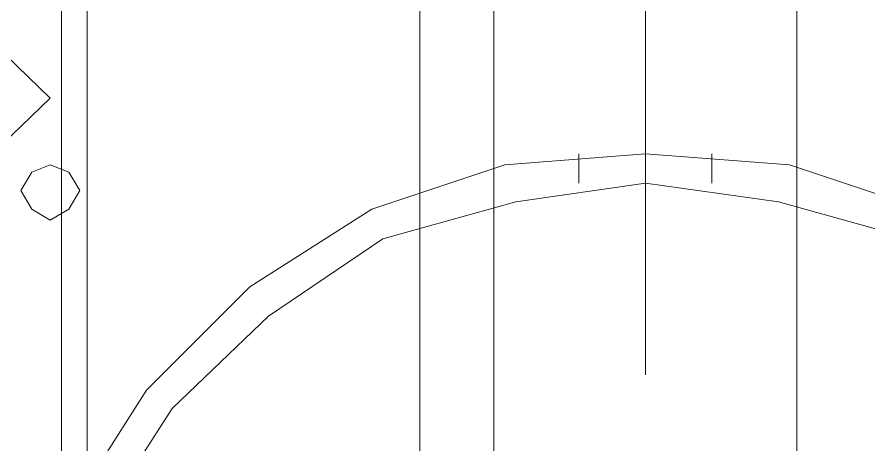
# Model space of a CAD drawing. Header units: millimetres. Extents: x 3220 to 226993, y 817 to 176024.
# Drawn here: x 199404.9 to 199738.4, y 147156.2 to 147323.7 of the extents above; entities that cross this region are included whole.
import ezdxf

# ---------------------------------------------------------------- set-up
doc = ezdxf.new("R2010")
doc.units = ezdxf.units.MM
doc.linetypes.add('AXES', pattern=[50.8, 31.75, -6.35, 6.35, -6.35])
doc.layers.add('Axe', color=1, linetype='AXES', lineweight=9)

# ---------------------------------------------------------------- blocks, each defined once
blk = doc.blocks.new('section b-c')
at = {"layer": 'Axe', "ltscale": 15}
blk.add_line((9000, -4000), (9000, 33323.92), dxfattribs=at)
blk = doc.blocks.new('ligne broyage L 2')
at = {"color": 7, "linetype": 'Continuous', "lineweight": 5, "true_color": 0x000007}
for points in [[(-59.31, 10824.55), (-59.31, 11646.21), (-59.31, 11646.21)], [(-59.31, 10815.87), (-59.31, 11646.21), (-59.31, 11646.21)], [(59.31, 11646.21), (59.31, 10824.55), (59.31, 10824.55)], [(59.31, 11646.21), (59.31, 10815.87), (59.31, 10815.87)], [(-88.24, 10846.25), (-88.24, 11634.64), (-88.24, 11634.64)], [(-228.56, 11390.16), (-228.56, 10765.24), (-228.56, 10765.24)], [(-218.43, 11345.32), (-218.43, 10690.02), (-218.43, 10690.02)], [(-328.37, 11178.96), (-363.09, 11145.69), (-270.51, 11050.22), (-232.9, 11086.38)], [(-232.9, 11086.38), (-328.37, 11178.96), (-328.37, 11178.96)], [(156.23, 10620.58), (196.73, 10661.09), (227.11, 10708.82), (244.47, 10760.9), (251.7, 10815.87), (244.47, 10872.29), (227.11, 10924.36), (196.73, 10972.1), (156.23, 11012.61), (108.49, 11042.98), (56.42, 11060.34), (0, 11064.68), (-54.97, 11060.34), (-107.05, 11042.98), (-154.78, 11012.61), (-195.29, 10972.1), (-225.67, 10924.36), (-244.47, 10872.29), (-247.37, 10815.87), (-244.47, 10760.9), (-225.67, 10708.82), (-195.29, 10661.09), (-154.78, 10620.58)], [(-26.04, 11064.68), (-26.04, 11053.11)], [(26.04, 11053.11), (26.04, 11064.68)], [(149, 10630.71), (185.16, 10668.32), (215.54, 10713.16), (234.35, 10760.9), (237.24, 10815.87), (234.35, 10867.95), (215.54, 10920.02), (185.16, 10964.87), (149, 11001.03), (104.15, 11031.41), (52.08, 11045.88), (0, 11053.11), (-50.63, 11045.88), (-102.71, 11031.41), (-147.55, 11001.03), (-185.16, 10964.87), (-214.09, 10920.02), (-228.56, 10867.95), (-235.79, 10815.87), (-228.56, 10760.9), (-214.09, 10713.16), (-185.16, 10668.32), (-147.55, 10630.71)]]:
    blk.add_lwpolyline(points, dxfattribs=at)
blk.add_lwpolyline([(-221.33, 11050.22), (-225.67, 11057.45), (-232.9, 11060.34), (-240.13, 11057.45), (-244.47, 11050.22), (-240.13, 11042.98), (-232.9, 11038.64), (-225.67, 11042.98)], close=True, dxfattribs=at)

msp = doc.modelspace()

# ---------------------------------------------------------------- block references
at = {"color": 2}
msp.add_blockref('section b-c', (190650.83, 135943.7), dxfattribs=at)
msp.add_blockref('ligne broyage L 2', (199650.83, 136205.53))

doc.saveas('drawing.dxf')
